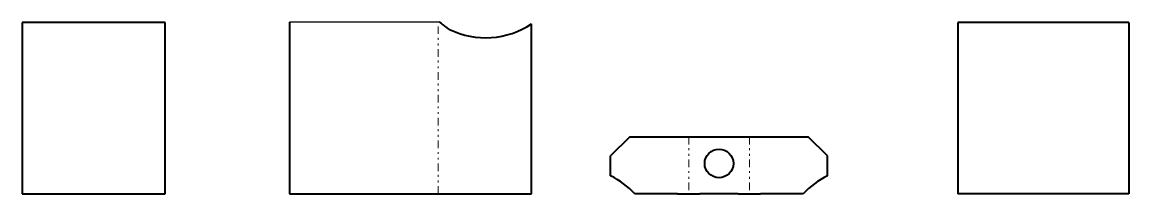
# Model space of a CAD drawing. Header units: millimetres. Extents: x 0 to 580, y 0 to 90.
import ezdxf

# ---------------------------------------------------------------- set-up
doc = ezdxf.new("R2010")
doc.units = ezdxf.units.MM
doc.linetypes.add('K5LT_BASIC', pattern=[0])
doc.linetypes.add('K5LT_CHAIN_LINE_WITH_2_POINTS', pattern=[12, 4, -2, 1, -2, 1, -2])

msp = doc.modelspace()

# ---------------------------------------------------------------- linework, layer by layer
at = {"color": 7, "linetype": 'K5LT_BASIC', "lineweight": 40}
for p, q in [((75, 90), (0, 90)), ((0, 90), (0, 0)), ((75, 0), (75, 90)), ((140, 90.25), (140, 0)), ((266.78, 0), (266.78, 89.32)), ((490, 90), (490, 0)), ((579.67, 90), (490, 90)), ((579.67, 90), (579.67, 0)), ((318.22, 30), (308.22, 20)), ((318.22, 30), (343.22, 30)), ((343.22, 30), (355, 30)), ((355, 30), (375, 30)), ((375, 30), (386.78, 30)), ((386.78, 30), (411.78, 30)), ((421.78, 20), (411.78, 30)), ((308.22, 9.57), (308.22, 20)), ((421.78, 9.57), (421.78, 20)), ((0, 0), (75, 0)), ((212, 0), (223.78, 0)), ((223.78, 0), (266.78, 0)), ((343.22, 0), (320.97, 0)), ((343.22, 0), (355, 0)), ((375, 0), (355, 0)), ((375, 0), (386.78, 0)), ((409.03, 0), (386.78, 0)), ((579.67, 0), (490, 0)), ((140, 0), (212, 0))]:
    msp.add_line(p, q, dxfattribs=at)
msp.add_line((218.64, 90.25), (140, 90.25))
at = {"color": 7, "linetype": 'K5LT_CHAIN_LINE_WITH_2_POINTS', "lineweight": 18}
for p, q in [((217.89, 0), (217.89, 90.25)), ((349.11, 30), (349.11, 0)), ((380.89, 30), (380.89, 0))]:
    msp.add_line(p, q, dxfattribs=at)
at = {"color": 7, "linetype": 'K5LT_BASIC', "lineweight": 40}
msp.add_circle((365, 16), 7.5, dxfattribs=at)
for centre, start, end in [((242.78, 125), 243.77735, 303.92723), ((289.22, -29), 42.40902, 63.77735), ((440.78, -29), 116.22265, 137.59098)]:
    msp.add_arc(centre, 43, start, end, dxfattribs=at)
msp.add_open_spline([(223.78, 86.43), (223.46, 86.63), (222.84, 87.06), (221.91, 87.74), (220.99, 88.44), (219.9, 89.28), (219.12, 89.89), (218.64, 90.25)], degree=3, knots=[0, 0, 0, 0, 1.304842, 2.609683, 3.914525, 5.219367, 7.25574, 7.25574, 7.25574, 7.25574], dxfattribs=at)

doc.saveas('drawing.dxf')
